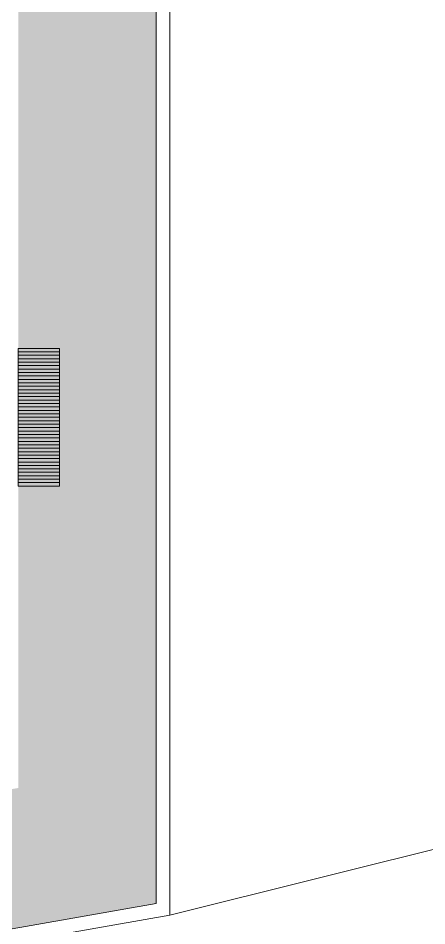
# Model space of a CAD drawing. Header units: metres. Extents: x 349703 to 349913, y 9282546 to 9282694.
# Drawn here: x 349724.46 to 349730.39, y 9282562.74 to 9282575.92 of the extents above; entities that cross this region are included whole.
import ezdxf

# ---------------------------------------------------------------- set-up
doc = ezdxf.new("R2010")
doc.units = ezdxf.units.M
doc.header["$LTSCALE"] = 0.25
doc.layers.add('AREA-VERDE', color=3, linetype='CONTINUOUS', lineweight=9)
doc.layers.add('ARQ-FONDO', color=253, linetype='CONTINUOUS', lineweight=9)

# ---------------------------------------------------------------- blocks, each defined once
blk = doc.blocks.new('BANCA PATIOS')
at = {"layer": 'ARQ-FONDO', "flags": 128}
for points in [[(348211.586, 9282636.853), (348213.586, 9282636.853), (348213.586, 9282637.453), (348211.586, 9282637.453), (348211.586, 9282636.853)], [(348211.636, 9282637.453), (348211.636, 9282636.853)], [(348211.686, 9282637.453), (348211.686, 9282636.853)], [(348211.736, 9282637.453), (348211.736, 9282636.853)], [(348211.786, 9282637.453), (348211.786, 9282636.853)], [(348211.836, 9282637.453), (348211.836, 9282636.853)], [(348211.886, 9282637.453), (348211.886, 9282636.853)], [(348211.936, 9282637.453), (348211.936, 9282636.853)], [(348211.986, 9282637.453), (348211.986, 9282636.853)], [(348212.036, 9282637.453), (348212.036, 9282636.853)], [(348212.086, 9282637.453), (348212.086, 9282636.853)], [(348212.136, 9282637.453), (348212.136, 9282636.853)], [(348212.186, 9282637.453), (348212.186, 9282636.853)], [(348212.236, 9282637.453), (348212.236, 9282636.853)], [(348212.286, 9282637.453), (348212.286, 9282636.853)], [(348212.336, 9282637.453), (348212.336, 9282636.853)], [(348212.386, 9282637.453), (348212.386, 9282636.853)], [(348212.436, 9282637.453), (348212.436, 9282636.853)], [(348212.486, 9282637.453), (348212.486, 9282636.853)], [(348212.536, 9282637.453), (348212.536, 9282636.853)], [(348212.586, 9282637.453), (348212.586, 9282636.853)], [(348212.636, 9282637.453), (348212.636, 9282636.853)], [(348212.686, 9282637.453), (348212.686, 9282636.853)], [(348212.736, 9282637.453), (348212.736, 9282636.853)], [(348212.786, 9282637.453), (348212.786, 9282636.853)], [(348212.836, 9282637.453), (348212.836, 9282636.853)], [(348212.886, 9282637.453), (348212.886, 9282636.853)], [(348212.936, 9282637.453), (348212.936, 9282636.853)], [(348212.986, 9282637.453), (348212.986, 9282636.853)], [(348213.036, 9282637.453), (348213.036, 9282636.853)], [(348213.086, 9282637.453), (348213.086, 9282636.853)], [(348213.136, 9282637.453), (348213.136, 9282636.853)], [(348213.186, 9282637.453), (348213.186, 9282636.853)], [(348213.236, 9282637.453), (348213.236, 9282636.853)], [(348213.286, 9282637.453), (348213.286, 9282636.853)], [(348213.336, 9282637.453), (348213.336, 9282636.853)], [(348213.386, 9282637.453), (348213.386, 9282636.853)], [(348213.436, 9282637.453), (348213.436, 9282636.853)], [(348213.486, 9282637.453), (348213.486, 9282636.853)], [(348213.536, 9282637.453), (348213.536, 9282636.853)]]:
    blk.add_lwpolyline(points, dxfattribs=at)

msp = doc.modelspace()

# ---------------------------------------------------------------- hatches: boundary and pattern name
at = {"layer": 'AREA-VERDE', "lineweight": 0, "true_color": 0xc4e4b2, "transparency": 33554687}
h = msp.add_hatch(color=3, dxfattribs=at)
h.dxf.hatch_style = 1
h.paths.add_polyline_path([(349726.461, 9282594.79), (349717.309, 9282594.79), (349717.283, 9282561.445), (349726.461, 9282563.059)])
h.paths.add_polyline_path([(349724.461, 9282592.79), (349724.461, 9282564.738), (349719.285, 9282563.828), (349719.308, 9282592.79)], flags=16)

# ---------------------------------------------------------------- linework, layer by layer
at = {"layer": 'ARQ-FONDO', "elevation": -0.004}
for points in [[(349726.661, 9282594.99), (349726.661, 9282562.891)], [(349726.461, 9282594.79), (349726.461, 9282563.059)]]:
    msp.add_lwpolyline(points, dxfattribs=at)
at = {"layer": 'ARQ-FONDO'}
for points in [[(349717.309, 9282594.79), (349717.283, 9282561.445), (349726.461, 9282563.059)], [(349726.661, 9282562.891), (349730.961, 9282563.966)], [(349717.083, 9282561.207), (349726.661, 9282562.891)]]:
    msp.add_lwpolyline(points, dxfattribs=at)

# ---------------------------------------------------------------- block references
at = {"layer": 'ARQ-FONDO', "rotation": 270}
msp.add_blockref('BANCA PATIOS', (-8932912.393, 9630782.707, -0.004), dxfattribs=at)

doc.saveas('drawing.dxf')
